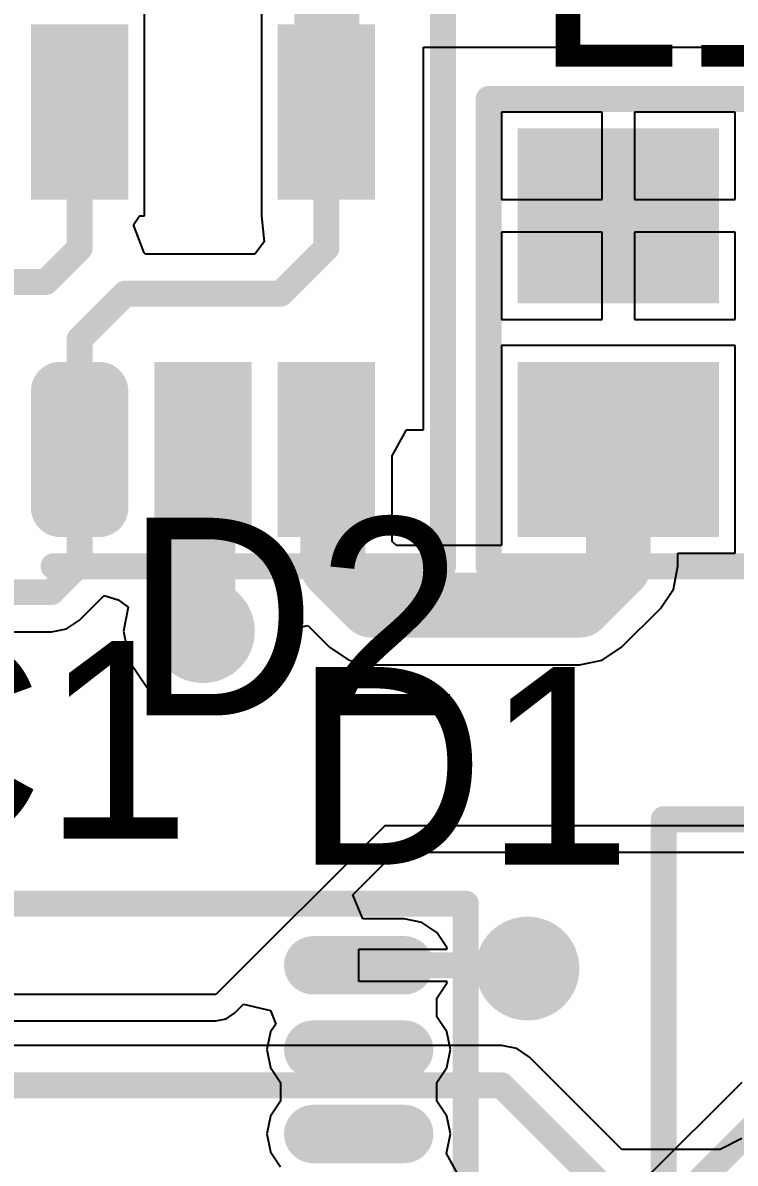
# Model space of a CAD drawing. Header units: millimetres. Extents: x -0.1 to 50.1, y -0.1 to 30.4.
# Drawn here: x 13.51 to 19, y 11.4 to 20.19 of the extents above; entities that cross this region are included whole.
import ezdxf

# ---------------------------------------------------------------- set-up
doc = ezdxf.new("R2010")
doc.units = ezdxf.units.MM
for name, color, linetype in [('BottomLayer', 5, 'Continuous'), ('MultiLayer', 9, 'Continuous'), ('TopLayer', 1, 'Continuous'), ('TopOverlay', 2, 'Continuous'), ('TopSolder', 216, 'Continuous')]:
    doc.layers.add(name, color=color, linetype=linetype)

msp = doc.modelspace()

# ---------------------------------------------------------------- linework, layer by layer
at = {"layer": 'BottomLayer'}
for p, q in [((17.19998846, 12.30587582), (12.51723176, 12.30587582)), ((17.20000116, 12.30587836), (17.19998846, 12.30587582)), ((17.31705452, 12.28259164), (17.20000116, 12.30587836)), ((17.41628978, 12.21628748), (17.31705452, 12.28259164)), ((18.1266973, 11.50587742), (17.41628978, 12.21628748)), ((19.05, 11.59000476), (18.8848492, 11.50587742)), ((18.8848492, 11.50587742), (18.1266973, 11.50587742))]:
    msp.add_line(p, q, dxfattribs=at)
for points, const_width in [([(14.70000108, 15.49999948, 1), (15.10000028, 15.49999948, 1)], 0.3999992), ([(17.20000116, 12.8999996, 1), (17.60000036, 12.8999996, 1)], 0.3999992), ([(17.15000126, 11.99999886, 1), (17.25000106, 11.99999886, 1)], 0.0999998), ([(17.15000126, 11.99999886, 1), (17.25000106, 11.99999886, 1)], 0.0999998)]:
    msp.add_lwpolyline(points, format="xyb", close=True, dxfattribs=dict(at, const_width=const_width))
at = {"layer": 'BottomLayer', "const_width": 0.1999996}
for points in [[(11.99999886, 11.99999886), (17.20000116, 11.99999886)], [(17.20000116, 11.99999886), (17.99999956, 11.20000046)]]:
    msp.add_lwpolyline(points, dxfattribs=at)
at = {"layer": 'MultiLayer', "const_width": 0.3999992}
for points in [[(14.70000108, 15.49999948, 1), (15.10000028, 15.49999948, 1)], [(17.20000116, 12.8999996, 1), (17.60000036, 12.8999996, 1)]]:
    msp.add_lwpolyline(points, format="xyb", close=True, dxfattribs=at)
at = {"layer": 'TopLayer'}
for p, q in [((14.44999904, 18.69999816), (14.44999904, 20.29999496)), ((15.35000232, 20.29999496), (15.35000232, 18.7000007)), ((16.59999982, 17.04999892), (16.59999982, 20.00000064)), ((16.59999982, 20.00000064), (19.0000001, 20.00000064)), ((17.97500088, 19.4999991), (17.20000116, 19.4999991)), ((17.20000116, 19.4999991), (17.20000116, 18.82499918)), ((17.97500088, 18.82499918), (17.97500088, 19.4999991)), ((18.99999756, 19.4999991), (18.22499784, 19.4999991)), ((18.22499784, 19.4999991), (18.22499784, 18.82499918)), ((18.99999756, 18.82499918), (18.99999756, 19.4999991)), ((17.20000116, 18.82499918), (17.97500088, 18.82499918)), ((18.22499784, 18.82499918), (18.99999756, 18.82499918)), ((14.36563294, 18.63023452), (14.4121886, 18.69999816)), ((14.44789084, 18.414111), (14.36563294, 18.63023452)), ((14.4121886, 18.69999816), (14.44999904, 18.69999816)), ((15.35000232, 18.7000007), (15.34999978, 18.7000007)), ((15.34999978, 18.7000007), (15.37221462, 18.49999856)), ((17.97500088, 18.57500222), (17.20000116, 18.57500222)), ((17.20000116, 18.57500222), (17.20000116, 17.9000023)), ((17.97500088, 17.9000023), (17.97500088, 18.57500222)), ((18.99999756, 18.57500222), (18.22499784, 18.57500222)), ((18.22499784, 18.57500222), (18.22499784, 17.9000023)), ((18.99999756, 17.9000023), (18.99999756, 18.57500222)), ((15.37221462, 18.49999856), (15.30022848, 18.40587632)), ((14.45635412, 18.40587632), (14.44789084, 18.414111)), ((15.30022848, 18.40587632), (14.45635412, 18.40587632)), ((17.20000116, 17.9000023), (17.97500088, 17.9000023)), ((18.22499784, 17.9000023), (18.99999756, 17.9000023)), ((18.99999756, 17.69999762), (17.20000116, 17.69999762)), ((17.20000116, 17.69999762), (17.20000116, 16.15881452)), ((18.99999756, 16.10000082), (18.99999756, 17.69999762)), ((16.35881666, 16.84999678), (16.46820938, 17.04999892)), ((16.46820938, 17.04999892), (16.59999982, 17.04999892)), ((16.35881666, 16.19004636), (16.35881666, 16.84999678)), ((16.3900485, 16.15881452), (16.35881666, 16.19004636)), ((17.20000116, 16.15881452), (16.3900485, 16.15881452)), ((18.5588148, 16.00000102), (18.5588148, 16.10000082)), ((18.5588148, 16.10000082), (18.99999756, 16.10000082)), ((18.5238898, 15.82441844), (18.5588148, 16.00000102)), ((18.42443102, 15.67556936), (18.5238898, 15.82441844)), ((13.94912882, 15.58371026), (14.1388846, 15.77346858)), ((14.1388846, 15.77346858), (14.24788362, 15.74112676)), ((14.24788362, 15.74112676), (14.32498024, 15.6846778)), ((14.32498024, 15.6846778), (14.28824676, 15.49999948)), ((18.12442908, 15.37556742), (18.42443102, 15.67556936)), ((13.84989356, 15.5174061), (13.94912882, 15.58371026)), ((13.30001404, 15.49412192), (13.7328275, 15.49412192)), ((13.7328275, 15.49412192), (13.7328402, 15.49411938)), ((13.7328402, 15.49411938), (13.84989356, 15.5174061)), ((14.28824676, 15.49999948), (14.33481258, 15.26589022)), ((15.50454354, 15.4637486), (15.612999, 15.52297124)), ((15.612999, 15.52297124), (15.70686724, 15.54426914)), ((15.70686724, 15.54426914), (15.87556896, 15.37556742)), ((15.46518878, 15.26589022), (15.50454354, 15.4637486)), ((15.87556896, 15.37556742), (16.02441804, 15.27610864)), ((17.97558, 15.27610864), (18.12442908, 15.37556742)), ((14.33481258, 15.26589022), (14.46742598, 15.06742478)), ((15.33257538, 15.06742478), (15.46518878, 15.26589022)), ((16.02441804, 15.27610864), (16.20000062, 15.24118364)), ((16.20000062, 15.24118364), (17.79999742, 15.24118364)), ((17.79999742, 15.24118364), (17.97558, 15.27610864)), ((14.46742598, 15.06742478), (14.66589142, 14.93481138)), ((15.13410994, 14.93481138), (15.33257538, 15.06742478)), ((14.66589142, 14.93481138), (14.90000068, 14.88824556)), ((14.90000068, 14.88824556), (15.13410994, 14.93481138)), ((16.29999788, 13.9999974), (15.00000048, 12.7)), ((21.7428826, 13.9999974), (16.29999788, 13.9999974)), ((16.05501742, 13.46663296), (16.38446558, 13.79607858)), ((16.38446558, 13.79607858), (21.7269695, 13.79607858)), ((16.13155524, 13.28185558), (16.05501742, 13.46663296)), ((16.44999758, 13.28185558), (16.13155524, 13.28185558)), ((16.58656068, 13.25469028), (16.44999758, 13.28185558)), ((16.70233388, 13.17733458), (16.58656068, 13.25469028)), ((16.77968958, 13.06156138), (16.70233388, 13.17733458)), ((16.09999828, 12.7999998), (16.09999828, 13.04999676)), ((16.09999828, 13.04999676), (16.78199082, 13.04999676)), ((16.78199082, 13.04999676), (16.77968958, 13.06156138)), ((16.78199082, 12.7999998), (16.09999828, 12.7999998)), ((16.70233388, 12.67266452), (16.77968958, 12.78843518)), ((16.77968958, 12.78843518), (16.78199082, 12.7999998)), ((15.00000048, 12.7), (10.5428288, 12.7)), ((16.70233388, 12.52733334), (16.70233388, 12.67266452)), ((15.14419882, 12.55581436), (15.21289058, 12.62450612)), ((15.21289058, 12.62450612), (15.41942306, 12.57549428)), ((15.41942306, 12.57549428), (15.46088094, 12.472289)), ((12.63067832, 12.49608118), (14.99998778, 12.49608118)), ((14.99998778, 12.49608118), (15.00000048, 12.49607864)), ((15.00000048, 12.49607864), (15.0780369, 12.51160312)), ((15.0780369, 12.51160312), (15.14419374, 12.55580674)), ((15.14419374, 12.55580674), (15.14419882, 12.55581436)), ((16.77968958, 12.41156268), (16.70233388, 12.52733334)), ((15.42030698, 12.41156268), (15.39314168, 12.27499958)), ((15.46088094, 12.472289), (15.42030698, 12.41156268)), ((16.80685488, 12.27499958), (16.77968958, 12.41156268)), ((15.39314168, 12.27499958), (15.42030698, 12.13843648)), ((16.77968958, 12.13843648), (16.80685488, 12.27499958)), ((15.42030698, 12.13843648), (15.49766268, 12.02266582)), ((16.70233388, 12.02266582), (16.77968958, 12.13843648)), ((15.49766268, 12.02266582), (15.49766268, 11.87733464)), ((16.70233388, 11.87733464), (16.70233388, 12.02266582)), ((19.05000254, 12.02257692), (18.30829968, 11.2808766)), ((15.49766268, 11.87733464), (15.42030698, 11.76156398)), ((16.77968958, 11.76156398), (16.70233388, 11.87733464)), ((15.42030698, 11.76156398), (15.39314168, 11.62500088)), ((16.80685488, 11.62500088), (16.77968958, 11.76156398)), ((15.39314168, 11.62500088), (15.42030698, 11.48843778)), ((16.77968958, 11.48843778), (16.80685488, 11.62500088)), ((15.42030698, 11.48843778), (15.49766268, 11.37266712)), ((16.77463752, 11.4808762), (16.77968958, 11.48843778)), ((16.88154104, 11.2808766), (16.77463752, 11.4808762))]:
    msp.add_line(p, q, dxfattribs=at)
for points, const_width in [([(15.85500258, 19.50499782), (15.85500258, 21.59999744)], 0.499999), ([(13.95000004, 18.44999866), (13.95000004, 19.49999656)], 0.1999996), ([(15.85000132, 19.49999656), (15.85500258, 19.50499782)], 0.1999996), ([(15.85000132, 18.4500012), (15.85000132, 19.49999656)], 0.1999996), ([(13.69000056, 18.18999918), (13.95000004, 18.44999866)], 0.1999996), ([(15.49999948, 18.09999936), (15.85000132, 18.4500012)], 0.1999996), ([(12.20000354, 18.18999918), (13.69000056, 18.18999918)], 0.1999996), ([(13.95000004, 17.75000006), (14.29999934, 18.09999936)], 0.1999996), ([(14.29999934, 18.09999936), (15.49999948, 18.09999936)], 0.1999996), ([(13.95000004, 16.89999668), (13.95000004, 17.75000006)], 0.1999996), ([(14.90000068, 15.49999948), (14.90000068, 16.89999668)], 0.499999), ([(15.85000132, 16.89999668), (15.90000122, 16.84999678)], 0.499999), ([(18.09999936, 16.00000102), (18.09999936, 16.89999922)], 0.499999), ([(15.90000122, 15.99999848), (15.90000122, 16.84999678)], 0.499999), ([(13.95000004, 16.01715872), (13.95000004, 16.89999668)], 0.1999996), ([(15.90000122, 15.99999848), (16.20000062, 15.69999908)], 0.499999), ([(17.79999742, 15.69999908), (18.09999936, 16.00000102)], 0.499999), ([(13.7328402, 15.79999888), (13.95000004, 16.01715872)], 0.1999996), ([(16.20000062, 15.69999908), (17.79999742, 15.69999908)], 0.499999), ([(13.30000134, 15.79999888), (13.7328402, 15.79999888)], 0.1999996), ([(16.44999758, 12.92499828), (15.74999898, 12.92499828)], 0.2999994), ([(16.09999828, 12.92499828), (17.37500208, 12.92499828)], 0.1999996), ([(17.37500208, 12.92499828), (17.40000076, 12.8999996)], 0.1999996), ([(18.43499996, 10.97499964), (20.00000064, 12.54000032)], 0.1999996), ([(16.44999758, 12.27499958), (15.74999898, 12.27499958)], 0.2999994), ([(16.44999758, 11.62500088), (15.74999898, 11.62500088)], 0.2999994)]:
    msp.add_lwpolyline(points, dxfattribs=dict(at, const_width=const_width))
for points, const_width in [([(15.7300041, 19.50499782, 1), (15.98000106, 19.50499782, 1)], 0.2499995), ([(13.90000014, 19.49999656, 1), (13.99999994, 19.49999656, 1)], 0.0999998), ([(15.80000142, 19.49999656, 1), (15.90000122, 19.49999656, 1)], 0.0999998), ([(15.80000142, 19.49999656, 1), (15.90000122, 19.49999656, 1)], 0.0999998), ([(15.80500268, 19.50499782, 1), (15.90500248, 19.50499782, 1)], 0.0999998), ([(13.90000014, 18.44999866, 1), (13.99999994, 18.44999866, 1)], 0.0999998), ([(13.90000014, 18.44999866, 1), (13.99999994, 18.44999866, 1)], 0.0999998), ([(15.80000142, 18.4500012, 1), (15.90000122, 18.4500012, 1)], 0.0999998), ([(15.80000142, 18.4500012, 1), (15.90000122, 18.4500012, 1)], 0.0999998), ([(13.64000066, 18.18999918, 1), (13.74000046, 18.18999918, 1)], 0.0999998), ([(13.64000066, 18.18999918, 1), (13.74000046, 18.18999918, 1)], 0.0999998), ([(14.24999944, 18.09999936, 1), (14.34999924, 18.09999936, 1)], 0.0999998), ([(14.24999944, 18.09999936, 1), (14.34999924, 18.09999936, 1)], 0.0999998), ([(15.44999958, 18.09999936, 1), (15.54999938, 18.09999936, 1)], 0.0999998), ([(15.44999958, 18.09999936, 1), (15.54999938, 18.09999936, 1)], 0.0999998), ([(13.90000014, 17.75000006, 1), (13.99999994, 17.75000006, 1)], 0.0999998), ([(13.90000014, 17.75000006, 1), (13.99999994, 17.75000006, 1)], 0.0999998), ([(13.72500176, 17.34999578, 1), (13.87499892, 17.34999578, 1)], 0.1499997), ([(14.02500116, 17.34999578, 1), (14.17499832, 17.34999578, 1)], 0.1499997), ([(14.7750022, 16.89999668, 1), (15.02499916, 16.89999668, 1)], 0.2499995), ([(15.72500284, 16.89999668, 1), (15.9749998, 16.89999668, 1)], 0.2499995), ([(17.97500088, 16.89999922, 1), (18.22499784, 16.89999922, 1)], 0.2499995), ([(15.77500274, 16.84999678, 1), (16.0249997, 16.84999678, 1)], 0.2499995), ([(15.77500274, 16.84999678, 1), (16.0249997, 16.84999678, 1)], 0.2499995), ([(13.90000014, 16.89999668, 1), (13.99999994, 16.89999668, 1)], 0.0999998), ([(13.90000014, 16.89999668, 1), (13.99999994, 16.89999668, 1)], 0.0999998), ([(13.72500176, 16.44999758, 1), (13.87499892, 16.44999758, 1)], 0.1499997), ([(14.02500116, 16.44999758, 1), (14.17499832, 16.44999758, 1)], 0.1499997), ([(15.77500274, 15.99999848, 1), (16.0249997, 15.99999848, 1)], 0.2499995), ([(15.77500274, 15.99999848, 1), (16.0249997, 15.99999848, 1)], 0.2499995), ([(17.97500088, 16.00000102, 1), (18.22499784, 16.00000102, 1)], 0.2499995), ([(17.97500088, 16.00000102, 1), (18.22499784, 16.00000102, 1)], 0.2499995), ([(13.90000014, 16.01715872, 1), (13.99999994, 16.01715872, 1)], 0.0999998), ([(13.90000014, 16.01715872, 1), (13.99999994, 16.01715872, 1)], 0.0999998), ([(16.07500214, 15.69999908, 1), (16.3249991, 15.69999908, 1)], 0.2499995), ([(16.07500214, 15.69999908, 1), (16.3249991, 15.69999908, 1)], 0.2499995), ([(17.67499894, 15.69999908, 1), (17.9249959, 15.69999908, 1)], 0.2499995), ([(17.67499894, 15.69999908, 1), (17.9249959, 15.69999908, 1)], 0.2499995), ([(13.6828403, 15.79999888, 1), (13.7828401, 15.79999888, 1)], 0.0999998), ([(13.6828403, 15.79999888, 1), (13.7828401, 15.79999888, 1)], 0.0999998), ([(14.70000108, 15.49999948, 1), (15.10000028, 15.49999948, 1)], 0.3999992), ([(14.7750022, 15.49999948, 1), (15.02499916, 15.49999948, 1)], 0.2499995), ([(17.20000116, 12.8999996, 1), (17.60000036, 12.8999996, 1)], 0.3999992), ([(15.6750004, 12.92499828, 1), (15.82499756, 12.92499828, 1)], 0.1499997), ([(16.04999838, 12.92499828, 1), (16.14999818, 12.92499828, 1)], 0.0999998), ([(16.374999, 12.92499828, 1), (16.52499616, 12.92499828, 1)], 0.1499997), ([(17.32500218, 12.92499828, 1), (17.42500198, 12.92499828, 1)], 0.0999998), ([(17.32500218, 12.92499828, 1), (17.42500198, 12.92499828, 1)], 0.0999998), ([(17.35000086, 12.8999996, 1), (17.45000066, 12.8999996, 1)], 0.0999998), ([(15.6750004, 12.27499958, 1), (15.82499756, 12.27499958, 1)], 0.1499997), ([(16.374999, 12.27499958, 1), (16.52499616, 12.27499958, 1)], 0.1499997), ([(15.6750004, 11.62500088, 1), (15.82499756, 11.62500088, 1)], 0.1499997), ([(16.374999, 11.62500088, 1), (16.52499616, 11.62500088, 1)], 0.1499997)]:
    msp.add_lwpolyline(points, format="xyb", close=True, dxfattribs=dict(at, const_width=const_width))
for points in [[(13.65000064, 18.89999776), (14.24999944, 18.89999776), (13.65000064, 20.09999536), (14.24999944, 20.09999536)], [(15.55000192, 18.89999776), (16.15000072, 18.89999776), (15.55000192, 20.09999536), (16.15000072, 20.09999536)], [(17.40000076, 18.1000019), (18.79999796, 18.1000019), (17.40000076, 19.2999995), (18.79999796, 19.2999995)], [(14.09999974, 17.49999548), (13.80000034, 17.49999548), (14.09999974, 16.29999788), (13.80000034, 16.29999788)], [(15.20000008, 17.49999548), (14.60000128, 17.49999548), (15.20000008, 16.29999788), (14.60000128, 16.29999788)], [(16.15000072, 17.49999548), (15.55000192, 17.49999548), (16.15000072, 16.29999788), (15.55000192, 16.29999788)], [(18.79999796, 17.49999802), (17.40000076, 17.49999802), (18.79999796, 16.30000042), (17.40000076, 16.30000042)], [(14.24999944, 17.34999578), (13.65000064, 17.34999578), (14.24999944, 16.44999758), (13.65000064, 16.44999758)]]:
    msp.add_solid(points, dxfattribs=at)
at = {"layer": 'TopOverlay', "const_width": 0.1999996}
for points in [[(16.74999952, 15.99999594), (16.74999952, 20.3999973)], [(17.09999882, 19.5999989), (19.0999999, 19.5999989)], [(17.09999882, 16.00000102), (17.09999882, 19.5999989)], [(13.75000044, 15.99999594), (16.74999952, 15.99999594)], [(17.09999882, 16.00000102), (19.0999999, 16.00000102)], [(18.4500012, 14.04999984), (21.55000008, 14.04999984)], [(18.4500012, 5.9500008), (18.4500012, 14.04999984)], [(9.47499756, 13.40000114), (16.9249979, 13.40000114)], [(16.9249979, 6.599999499999999), (16.9249979, 13.40000114)]]:
    msp.add_lwpolyline(points, dxfattribs=at)
at = {"layer": 'TopOverlay', "const_width": 0.0999998}
for points in [[(17.04999892, 19.5999989, 1), (17.14999872, 19.5999989, 1)], [(17.04999892, 19.5999989, 1), (17.14999872, 19.5999989, 1)], [(13.70000054, 15.99999594, 1), (13.80000034, 15.99999594, 1)], [(16.69999962, 15.99999594, 1), (16.79999942, 15.99999594, 1)], [(16.69999962, 15.99999594, 1), (16.79999942, 15.99999594, 1)], [(17.04999892, 16.00000102, 1), (17.14999872, 16.00000102, 1)], [(17.04999892, 16.00000102, 1), (17.14999872, 16.00000102, 1)], [(18.4000013, 14.04999984, 1), (18.5000011, 14.04999984, 1)], [(18.4000013, 14.04999984, 1), (18.5000011, 14.04999984, 1)], [(16.874998, 13.40000114, 1), (16.9749978, 13.40000114, 1)], [(16.874998, 13.40000114, 1), (16.9749978, 13.40000114, 1)]]:
    msp.add_lwpolyline(points, format="xyb", close=True, dxfattribs=at)
at = {"layer": 'TopSolder', "const_width": 0.22500082}
for points in [[(13.6875012, 17.34999578, 1), (13.91249948, 17.34999578, 1)], [(13.9875006, 17.34999578, 1), (14.21249888, 17.34999578, 1)], [(13.6875012, 16.44999758, 1), (13.91249948, 16.44999758, 1)], [(13.9875006, 16.44999758, 1), (14.21249888, 16.44999758, 1)], [(15.63749984, 12.92499828, 1), (15.86249812, 12.92499828, 1)], [(16.33749844, 12.92499828, 1), (16.56249672, 12.92499828, 1)], [(15.63749984, 12.27499958, 1), (15.86249812, 12.27499958, 1)], [(16.33749844, 12.27499958, 1), (16.56249672, 12.27499958, 1)], [(15.63749984, 11.62500088, 1), (15.86249812, 11.62500088, 1)], [(16.33749844, 11.62500088, 1), (16.56249672, 11.62500088, 1)]]:
    msp.add_lwpolyline(points, format="xyb", close=True, dxfattribs=at)
at = {"layer": 'TopSolder', "const_width": 0.4500016399999999}
for points in [[(16.44999758, 12.92499828), (15.74999898, 12.92499828)], [(16.44999758, 12.27499958), (15.74999898, 12.27499958)], [(16.44999758, 11.62500088), (15.74999898, 11.62500088)]]:
    msp.add_lwpolyline(points, dxfattribs=at)
at = {"layer": 'TopSolder'}
for points in [[(13.57499952, 18.82499664), (14.32500056, 18.82499664), (13.57499952, 20.17499648), (14.32500056, 20.17499648)], [(15.4750008, 18.82499664), (16.22500184, 18.82499664), (15.4750008, 20.17499648), (16.22500184, 20.17499648)], [(17.32499964, 18.02500078), (18.87499908, 18.02500078), (17.32499964, 19.37500062), (18.87499908, 19.37500062)], [(14.09999974, 17.5749966), (13.80000034, 17.5749966), (14.09999974, 16.22499676), (13.80000034, 16.22499676)], [(15.2750012, 17.5749966), (14.52500016, 17.5749966), (15.2750012, 16.22499676), (14.52500016, 16.22499676)], [(16.22500184, 17.5749966), (15.4750008, 17.5749966), (16.22500184, 16.22499676), (15.4750008, 16.22499676)], [(18.87499908, 17.57499914), (17.32499964, 17.57499914), (18.87499908, 16.2249993), (17.32499964, 16.2249993)], [(14.32500056, 17.34999578), (13.57499952, 17.34999578), (14.32500056, 16.44999758), (13.57499952, 16.44999758)]]:
    msp.add_solid(points, dxfattribs=at)

# ---------------------------------------------------------------- texts
at = {"layer": 'TopOverlay'}
for s, p in [('L1', (17.45000066, 19.85000094)), ('D2', (14.29999934, 14.85000078)), ('C1', (12.200001, 13.90000014)), ('D1', (15.59999928, 13.70000054))]:
    msp.add_text(s, height=1.524, dxfattribs=at).set_placement(p)

doc.saveas('drawing.dxf')
